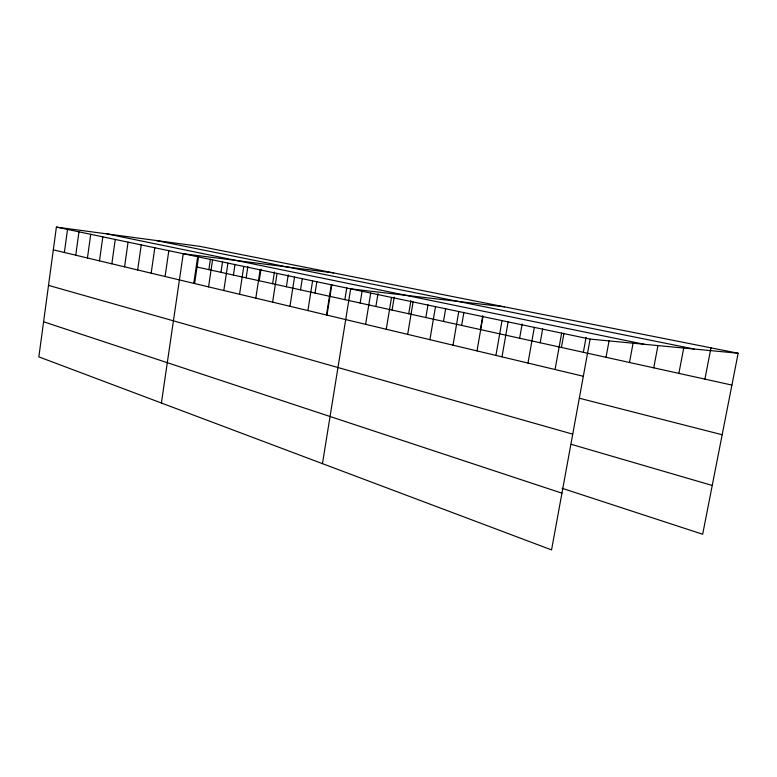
<?xml version="1.0" encoding="UTF-8"?>
<svg xmlns="http://www.w3.org/2000/svg" width="777" height="777" viewBox="0 0 777 777"><rect width="100%" height="100%" fill="white"/><g stroke="black" fill="none" stroke-linecap="round" stroke-linejoin="round"><path stroke-width="1.17" d="M738.15 353.244L200.097 246.406L56.391 227.098L38.85 356.876L551.563 549.902L590.122 339.102L738.15 353.244L702.67 534.255L562.033 488.267M64.384 252.476L67.521 229.438M75.757 255.196L78.963 231.837M87.451 257.983L90.724 234.304M99.475 260.849L102.817 236.839M111.839 263.801L115.258 239.452M124.573 266.832L128.059 242.142M137.675 269.959L141.249 244.91M151.165 273.183L154.827 247.756M165.074 276.495L168.823 250.689M161.393 403.01L183.255 253.72L333.721 272.931M193.764 283.343L197.688 256.75M194.668 283.187L198.572 256.721M208.867 269.638L210.421 259.197M208.557 286.868L212.577 259.877M220.979 272.319L222.572 261.752M223.815 290.511L227.933 263.102M233.401 275.058L235.013 264.355M239.559 294.269L243.784 266.424M246.144 277.865L247.873 266.462M255.808 298.145L260.149 269.862M259.207 280.75L260.975 269.201M272.62 283.712L274.427 272.018M272.601 302.146L277.049 273.407M286.383 286.752L288.228 274.903M289.957 306.284L294.522 277.068M300.524 289.87L302.311 278.467M307.906 310.567L312.597 280.866M315.044 293.075L316.88 281.517M326.476 314.996L331.293 284.79M327.049 314.714L331.847 284.654M344.871 299.66L346.775 287.781M322.455 463.646L350.66 288.85L504.428 306.837M360.169 303.04L362.218 290.423M365.617 324.339L370.716 293.065M375.903 306.507L377.991 293.725M386.266 329.263L391.521 297.426M392.074 310.081L394.221 297.115M408.721 313.753L410.916 300.612M407.682 334.372L413.092 301.952M425.854 317.531L427.991 304.807M429.914 339.675L435.489 306.653M443.492 321.425L445.687 308.518M453.001 345.182L458.76 311.538M461.664 325.437L463.918 312.335M480.4 329.574L482.799 315.695M477.01 350.903L482.944 316.618M496.008 354.953L501.961 320.92M501.981 356.866L508.119 321.892M519.628 338.228L522.154 323.922M527.981 363.063L534.323 327.399M540.19 342.774L542.676 328.846M555.069 369.522L561.635 333.129M561.421 347.455L563.976 333.314M583.352 352.292L586.081 337.344M606.021 357.303L609.042 340.938M629.477 362.48L633.022 343.463M653.739 367.832L657.915 345.755M678.875 373.378L683.847 347.368M704.914 379.127L710.965 347.843M155.672 240.433L694.191 349.048M106.905 233.887L644.123 344.26M56.391 227.098L590.122 339.102M197.047 267.035L731.905 385.081M53.312 249.844L583.323 376.262M579.652 398.31L722.173 434.741M48.514 285.382L572.736 434.149M571.231 444.327L712.237 485.46M43.59 321.775L561.936 493.181"/></g></svg>
